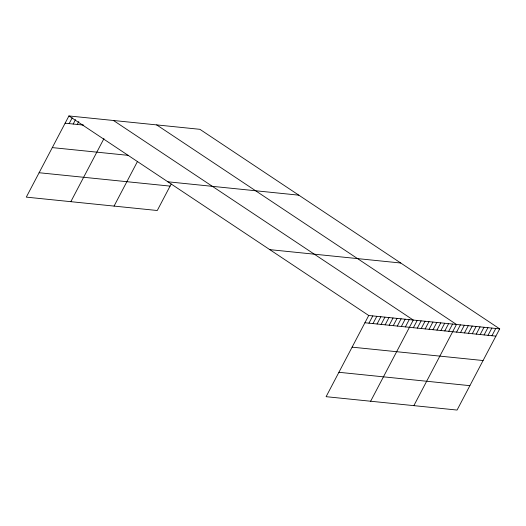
<?xml version="1.0" encoding="UTF-8"?>
<svg xmlns="http://www.w3.org/2000/svg" width="526" height="526" viewBox="0 0 526 526"><rect width="100%" height="100%" fill="white"/><g stroke="black" fill="none" stroke-linecap="round" stroke-linejoin="round"><path stroke-width="0.79" d="M499.7 328.875L368.726 315.495L326.1 396.683L457.074 410.056L499.7 328.875L199.9 129.317L68.926 115.944L26.3 197.125L157.274 210.505L171.18 184.015M69.156 123.617L72.207 117.804M73.206 124.031L75.494 119.672M77.256 124.445L78.782 121.539M70.832 201.675L103.951 138.594M114.057 206.093L137.49 161.449M368.956 323.174L372.77 315.909M373.006 323.582L376.82 316.323M377.057 323.996L380.87 316.737M381.107 324.41L384.92 317.145M385.15 324.825L388.964 317.559M389.201 325.239L393.014 317.974M393.251 325.653L397.064 318.388M397.294 326.067L401.108 318.802M401.345 326.482L405.158 319.216M405.395 326.896L409.208 319.63M370.633 401.233L413.258 320.045L113.458 120.487M413.37 327.711L417.184 320.446M417.302 328.112L421.116 320.847M421.227 328.513L425.041 321.248M425.159 328.914L428.973 321.649M429.091 329.315L432.905 322.05M433.016 329.717L436.83 322.451M436.948 330.118L440.762 322.852M440.873 330.519L444.687 323.253M444.805 330.92L448.619 323.654M448.737 331.321L452.551 324.055M413.857 405.645L456.476 324.457L156.676 124.905M456.594 332.123L460.408 324.858M460.52 332.524L464.34 325.259M464.451 332.925L468.265 325.66M468.383 333.326L472.197 326.061M472.309 333.727L476.122 326.462M476.24 334.128L480.054 326.863M480.172 334.529L483.986 327.264M484.098 334.93L487.911 327.665M488.029 335.332L491.843 328.066M491.955 335.733L495.768 328.474M65.112 123.202L83.733 125.109M52.304 147.602L128.272 155.361M167.86 181.792L298.834 195.172M39.108 172.732L170.082 186.112M269.792 249.64L400.766 263.02M364.912 322.76L495.887 336.134M352.104 347.153L483.078 360.534M338.908 372.29L469.882 385.663M68.926 115.944L368.726 315.495"/></g></svg>
